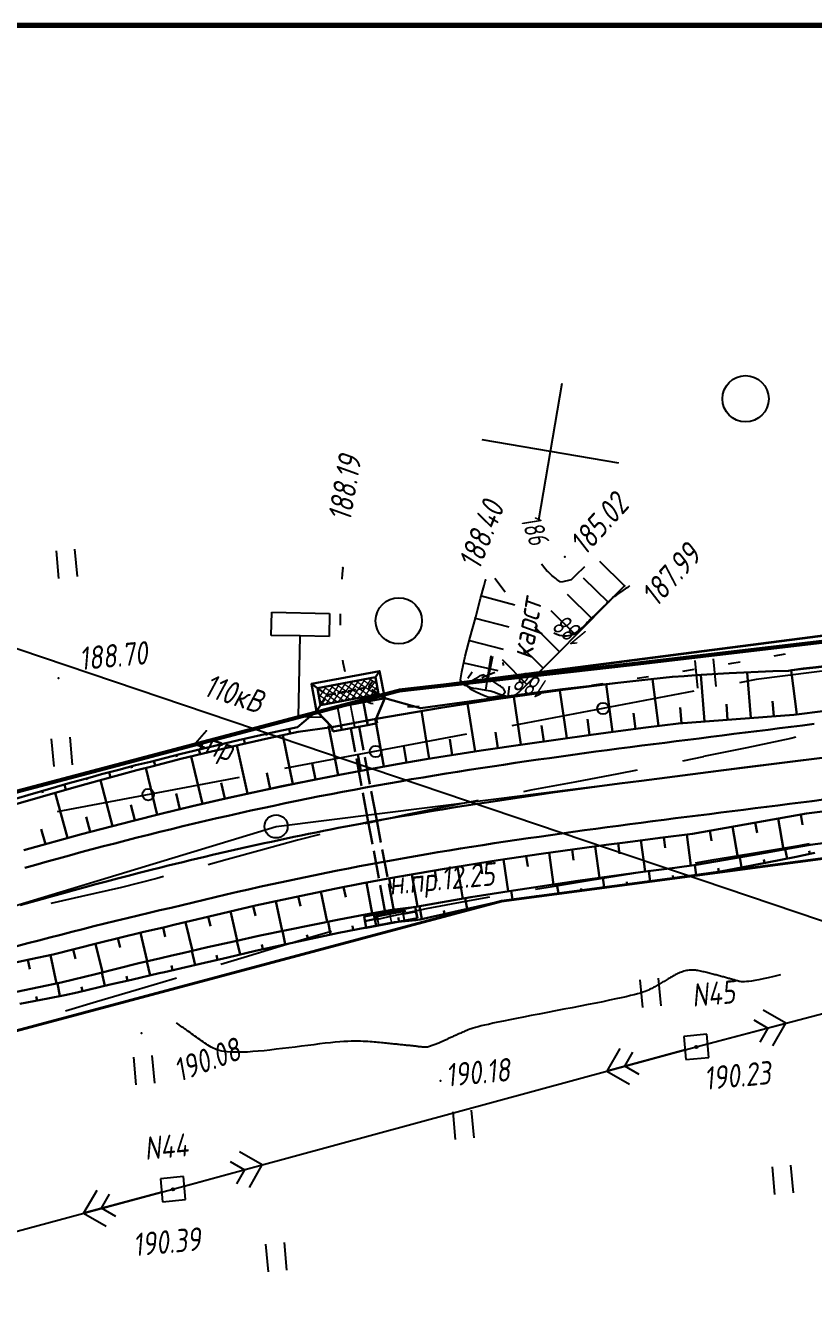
# Paper-space layout 'Лист3' of a CAD drawing. Header units: millimetres. Extents: x -693 to 409, y -3 to 286.
# Drawn here: x -370 to -301.9, y 176.1 to 286.4 of the extents above; entities that cross this region are included whole.
import ezdxf

# ---------------------------------------------------------------- set-up
doc = ezdxf.new("R2010")
doc.units = ezdxf.units.MM
doc.linetypes.add('ACAD_ISO02W100', pattern=[15, 12, -3])
doc.linetypes.add('CONTI', pattern=[0])
for name, color, linetype, lineweight in [('10', 1, 'Continuous', 35), ('КОПИЯ_ОСЬ_13_ОТКОСЫ', 7, 'Continuous', 30), ('КОПИЯ_ОСЬ_ГРАНИЦЫ_ПОЛОС', 7, 'Continuous', 30), ('ОСЬ_ВЕРХ_ПОКРЫТИЯ_ГРАНИЦЫ_ПОЛОС', 7, 'Continuous', 30), ('ОСЬ_ВЕРХ_ПОКРЫТИЯ_ОСЬ', 1, 'Continuous', 30), ('Ось_примыкания', 1, 'Continuous', 35), ('Трубы мет.', 7, 'ACAD_ISO02W100', 30)]:
    doc.layers.add(name, color=color, linetype=linetype, lineweight=lineweight)
for name, color, linetype in [('_Оформление', 7, 'Continuous'), ('_Ростелеком', 6, 'Continuous'), ('GOR_BDEFAULT', 212, 'CONTI'), ('NAD_MDEFAULT', 7, 'CONTI'), ('PI_OTDEFAULT', 172, 'CONTI'), ('PI_TTDEFAULT', 5, 'CONTI'), ('PLN_O', 7, 'CONTI'), ('SETKR', 2, 'CONTI'), ('SIT_LDEFAULT', 7, 'CONTI'), ('USLZNDEFAULT', 7, 'CONTI'), ('ZAPSKDEFAULT', 7, 'CONTI'), ('КОПИЯ_ОСЬ_ТАНГЕНСЫ', 1, 'Continuous'), ('ОСЬ_ВЕРХ_ПОКРЫТИЯ_ОТКОСЫ', 7, 'Continuous')]:
    doc.layers.add(name, color=color, linetype=linetype)
doc.styles.add('eskd', font='isocpeur.ttf', dxfattribs={"width": 1.2, "height": 2})
doc.styles.add('SHRFT', font='isocpeui.ttf')
doc.linetypes.add('Связь', pattern='A,12.5,[130,ltypeshp.shx,S=1,R=-30,X=0,Y=0.9],1,[130,ltypeshp.shx,S=1,R=-30,X=0,Y=0.9],1,[130,ltypeshp.shx,S=1,R=-30,X=0,Y=0.9],4.5', length=19)

# ---------------------------------------------------------------- blocks, each defined once
blk = doc.blocks.new('BL_333')
at = {"color": 0}
for p, q in [((0, -6), (0, 6)), ((-6, 0), (6, 0))]:
    blk.add_line(p, q, dxfattribs=at)
blk = doc.blocks.new('BL_2011')
at = {"color": 0}
for p, q in [((0, 0), (0, 2.4)), ((1.6, 0), (1.6, 2.4))]:
    blk.add_line(p, q, dxfattribs=at)
blk = doc.blocks.new('BL_27')
at = {"color": 0}
for p, q in [((1, 1), (-1, 1)), ((-1, 1), (-1, -1)), ((1, -1), (1, 1)), ((-1, -1), (1, -1))]:
    blk.add_line(p, q, dxfattribs=at)
blk.add_circle((0, 0), 0.1, dxfattribs=at)
blk = doc.blocks.new('BL_2004')
at = {"color": 0}
blk.add_circle((0, 0), 2, dxfattribs=at)
blk = doc.blocks.new('A$C25637593')
at = {"layer": 'Трубы мет.', "linetype": 'Continuous', "lineweight": 0}
h = blk.add_hatch(dxfattribs=at)
h.set_pattern_fill('ANSI37', color=256, scale=64, angle=180, style=0)
h.set_pattern_definition([(225, (2253.2026, 3680.535), (5.656854, -5.656854), []), (315, (2253.2026, 3680.535), (5.656854, 5.656854), [])])
h.paths.add_polyline_path([(49, 51), (79, 51), (79, -51), (49, -51)])
at = {"layer": 'Трубы мет.', "linetype": 'Continuous'}
for points in [[(8, -39), (8, -39), (40, -60), (40, -60), (40, 60), (8, 39), (8, 39)], [(40, 60), (49, 51)], [(88, 60), (79, 51)], [(0, 39), (0, 23), (0, 0), (0, -23), (0, -39)], [(0, 23), (8, 23), (8, 39), (0, 39)], [(0, -23), (8, -23), (8, -39), (0, -39)], [(40, -60), (49, -51)], [(79, -51), (88, -60)]]:
    blk.add_lwpolyline(points, dxfattribs=at)
at = {"layer": 'Трубы мет.', "linetype": 'Continuous', "lineweight": 0}
for points in [[(39, 23), (39, 58.1), (9, 38.5), (9, 23)], [(9, -23), (9, -38.5), (39, -58.1), (39, -23)]]:
    blk.add_lwpolyline(points, close=True, dxfattribs=at)
at = {"layer": 'Трубы мет.', "linetype": 'Continuous'}
for points in [[(40, 60), (88, 60), (88, -60), (40, -60)], [(49, 51), (79, 51), (79, -51), (49, -51)]]:
    blk.add_lwpolyline(points, close=True, dxfattribs=at)
at = {"layer": 'Трубы мет.', "ltscale": 1.2}
for points in [[(49, 51), (64, 36)], [(79, 51), (64, 36)], [(64, 36), (64, -36)], [(49, -51), (64, -36)], [(64, -36), (79, -51)]]:
    blk.add_lwpolyline(points, dxfattribs=at)
at = {"layer": 'Трубы мет.', "linetype": 'Continuous', "lineweight": 0}
for points in [[(1, 22), (39, 22)], [(1, 22), (1, 0.5)], [(1, 0.5), (39, 0.5)], [(39, 0.5), (39, 22)], [(1, -0.5), (39, -0.5)], [(1, -0.5), (1, -22)], [(1, -22), (39, -22)], [(39, -22), (39, -0.5)]]:
    blk.add_lwpolyline(points, dxfattribs=at)
blk = doc.blocks.new('A$C76A07AE2')
at = {"layer": 'Трубы мет.', "linetype": 'Continuous', "lineweight": 0}
for p, q in [((-18.9, 44.2), (-8, 44.2)), ((-18.9, 44.2), (-18.9, 23)), ((-4, 45), (-1.3, 45)), ((-18.9, 23), (0, 23)), ((-18.9, 22.1), (-0.9, 22.1)), ((-18.9, 22.1), (-18.9, 21.8)), ((-0.9, 22.1), (-0.9, 0.5)), ((-18.9, 21.8), (-18.9, 0.5)), ((-18.9, -0.5), (-18.9, -20.5)), ((-18.9, -20.5), (-18.9, -22)), ((-18.9, -22), (-0.9, -22)), ((-0.9, -0.5), (-0.9, -20.5)), ((-0.9, -20.5), (-0.9, -22)), ((-18.9, -23), (0, -23)), ((-18.9, -23), (-18.9, -44.1)), ((-18.9, -44.1), (-8, -44.1))]:
    blk.add_line(p, q, dxfattribs=at)
at = {"layer": 'Трубы мет.', "linetype": 'Continuous'}
blk.add_lwpolyline([(-20, -45), (0, -45), (0, 45), (-20, 45)], close=True, dxfattribs=at)
for points in [[(-8, 45), (-8, 23), (0, 23)], [(-8, -45), (-8, -23), (0, -23)]]:
    blk.add_lwpolyline(points, dxfattribs=at)
at = {"layer": 'Трубы мет.', "linetype": 'Continuous', "lineweight": 0}
for points in [[(-18.9, 0.5), (-0.9, 0.5)], [(-18.9, -0.5), (-0.9, -0.5)]]:
    blk.add_lwpolyline(points, dxfattribs=at)
blk = doc.blocks.new('BL_13')
at = {"color": 0}
for p, q in [((-2.5, 7), (-2.5, 9)), ((-2.5, 9), (2.5, 9)), ((2.5, 9), (2.5, 7)), ((0, 7), (-2.5, 7)), ((0, 0), (0, 7)), ((2.5, 7), (0, 7)), ((2, 0), (0, 0))]:
    blk.add_line(p, q, dxfattribs=at)
blk = doc.blocks.new('*U61')
at = {"layer": 'КОПИЯ_ОСЬ_13_ОТКОСЫ'}
for points in [[(0, 0), (0.08, -0.29), (0.37, -1.25), (0.67, -2.31), (1.51, -5.08), (3.73, -12.39), (5.11, -16.96), (6.21, -20.63), (7.3, -24.3)], [(0, 0), (0.09, -0.29), (0.41, -1.23), (0.71, -2.29), (1.52, -5.08), (3.74, -12.38), (5.12, -16.96), (6.21, -20.63), (7.3, -24.3)], [(1.16, -3.83), (1.13, -3.84)], [(1.73, -5.75), (1.72, -5.75)], [(2.31, -7.66), (2.29, -7.66)], [(2.89, -9.57), (2.88, -9.57)], [(3.47, -11.49), (3.46, -11.49)], [(4.05, -13.4), (4.04, -13.4)], [(4.62, -15.32), (4.62, -15.32)], [(5.2, -17.23), (5.2, -17.23)], [(5.77, -19.15), (5.77, -19.15)], [(6.34, -21.07), (6.34, -21.07)], [(6.91, -22.98), (6.91, -22.98)]]:
    blk.add_lwpolyline(points, dxfattribs=at)

psp = doc.layouts.new('Лист3')

# ---------------------------------------------------------------- linework, layer by layer
at = {"layer": '10'}
for points in [[(-160.16, 232.22), (-174.74, 234.68), (-188.87, 236.2), (-222.42, 239.78), (-238.99, 241.72), (-337.7, 228.96), (-337.7, 228.96), (-431.94, 204.04), (-430.59, 197.06), (-493.6, 179.03), (-507.74, 174.16), (-636.43, 129.9), (-647.6, 127.08)], [(149.14, 180.8), (125.99, 184.91), (69.15, 185.87), (64.3, 176.26), (18.47, 176.69), (-30.26, 184.27), (-35.74, 185.58), (-31.8, 194.53), (-58.93, 198.35), (-119.35, 211.27), (-201.84, 226.09), (-280.84, 216.56), (-283.78, 216.75), (-328.89, 210.76), (-490.21, 167.63), (-494.9, 166.01), (-633.15, 118.2), (-643.51, 112.42)], [(-643.51, 112.42), (-633.15, 118.2), (-494.9, 166.01), (-490.21, 167.63), (-328.89, 210.76), (-283.78, 216.75), (-280.84, 216.56), (-201.84, 226.09), (-119.35, 211.27)]]:
    psp.add_lwpolyline(points, dxfattribs=at)
at = {"layer": '_Оформление', "lineweight": 70, "ltscale": 200}
psp.add_lwpolyline([(409.41, 286.44), (-693.39, 286.44), (-693.39, 0.56), (409.41, 0.56)], close=True, dxfattribs=at)
at = {"layer": '_Ростелеком', "color": 5, "linetype": 'Связь', "const_width": 0.35}
psp.add_lwpolyline([(-160.16, 232.22), (-174.73, 234.76), (-188.87, 236.2), (-209.41, 238.39), (-239.01, 240.92), (-267.19, 237.49), (-292.24, 234.22), (-317.71, 231.22), (-317.71, 231.22), (-337.7, 228.96), (-378.78, 218.1), (-421.18, 204.38), (-458.09, 193.07), (-493.7, 180.87), (-542.37, 165.52), (-580.84, 152.17), (-622.46, 137.6), (-645.75, 129.83), (-648.2, 129.22)], dxfattribs=at)
at = {"layer": 'GOR_BDEFAULT', "color": 212, "flags": 128}
for points, elevation in [([(-325.14, 239.48), (-325.44, 239.89)], 186), ([(-323.73, 238.31), (-323.83, 238.35), (-323.92, 238.41), (-324.02, 238.48), (-324.12, 238.55), (-324.22, 238.63), (-324.32, 238.71), (-324.43, 238.8), (-324.54, 238.89), (-324.63, 238.99), (-324.73, 239.08), (-324.82, 239.16), (-324.91, 239.25), (-325, 239.34), (-325.07, 239.42), (-325.14, 239.48)], 186), ([(-323.73, 238.31), (-323.83, 238.35), (-323.92, 238.41), (-324.02, 238.48), (-324.12, 238.55), (-324.22, 238.63), (-324.32, 238.71), (-324.43, 238.8), (-324.54, 238.89), (-324.63, 238.99), (-324.73, 239.08), (-324.82, 239.16), (-324.91, 239.25), (-325, 239.34), (-325.07, 239.42), (-325.14, 239.48)], 186), ([(-321.74, 239.65), (-321.91, 239.46), (-322.33, 239.06), (-322.89, 238.51), (-323.73, 238.31)], 186), ([(-328.59, 237.45), (-329.48, 238.65)], 188), ([(-317.85, 238.01), (-318, 237.86), (-318.09, 237.81), (-318.23, 237.74), (-318.61, 237.47), (-318.77, 237.36), (-319.15, 237.08), (-319.2, 237.05), (-319.25, 237.01), (-319.3, 236.95), (-319.36, 236.9), (-319.42, 236.85), (-319.48, 236.79), (-319.54, 236.73), (-319.61, 236.66), (-319.68, 236.6), (-319.76, 236.53), (-319.83, 236.45), (-319.92, 236.37), (-320, 236.29), (-320.09, 236.21), (-320.17, 236.12), (-320.27, 236.03), (-320.37, 235.93), (-320.46, 235.84), (-320.57, 235.73), (-320.67, 235.63), (-320.78, 235.53), (-320.89, 235.41), (-321, 235.31), (-321.12, 235.2), (-321.23, 235.09), (-321.35, 234.96), (-321.47, 234.85), (-321.59, 234.73), (-321.71, 234.61), (-321.83, 234.5), (-321.95, 234.38), (-322.08, 234.26), (-322.21, 234.14), (-322.34, 234.04), (-322.48, 233.93), (-322.61, 233.84), (-322.77, 233.77), (-322.93, 233.71), (-323.1, 233.67), (-323.28, 233.64), (-323.47, 233.64), (-323.67, 233.67), (-323.89, 233.72), (-324.12, 233.8), (-324.38, 233.91)], 188), ([(-329.86, 229.9), (-330.43, 230.32), (-330.77, 230.23), (-330.95, 230.11), (-331.15, 229.96), (-331.45, 229.8), (-331.61, 229.67), (-331.79, 229.51), (-331.89, 229.35), (-331.6, 229.11), (-331.15, 228.88), (-330.71, 228.67), (-330.31, 228.5), (-329.99, 228.38), (-329.66, 228.41), (-329.29, 228.46), (-328.95, 228.5), (-328.81, 228.55)], 188), ([(-328.74, 229.13), (-328.79, 229.18), (-328.85, 229.22), (-328.92, 229.26), (-328.98, 229.32), (-329.06, 229.37), (-329.14, 229.42), (-329.22, 229.48), (-329.3, 229.53), (-329.39, 229.59), (-329.47, 229.64), (-329.56, 229.7), (-329.64, 229.75), (-329.71, 229.8), (-329.78, 229.85), (-329.86, 229.9)], 188), ([(-328.74, 229.13), (-328.79, 229.18), (-328.85, 229.22), (-328.92, 229.26), (-328.98, 229.32), (-329.06, 229.37), (-329.14, 229.42), (-329.22, 229.48), (-329.3, 229.53), (-329.39, 229.59), (-329.47, 229.64), (-329.56, 229.7), (-329.64, 229.75), (-329.71, 229.8), (-329.78, 229.85), (-329.86, 229.9)], 188), ([(-328.81, 228.55), (-328.72, 228.63), (-328.58, 228.83), (-328.74, 229.13)], 188), ([(-304.8, 204.37), (-305.36, 204.24), (-305.86, 204.12), (-306.3, 204.03), (-306.68, 203.95), (-307, 203.89), (-307.29, 203.84), (-307.52, 203.81), (-307.73, 203.79), (-307.9, 203.78), (-308.05, 203.78), (-308.16, 203.78), (-308.27, 203.8), (-308.36, 203.81), (-308.43, 203.83), (-308.5, 203.85), (-308.58, 203.87), (-308.66, 203.89), (-308.73, 203.92), (-308.81, 203.94), (-308.89, 203.96), (-308.96, 203.99), (-309.05, 204), (-309.13, 204.03), (-309.21, 204.05), (-309.29, 204.07), (-309.38, 204.1), (-309.46, 204.12), (-309.55, 204.15), (-309.63, 204.17), (-309.72, 204.2), (-309.81, 204.21), (-309.91, 204.24), (-309.99, 204.27), (-310.08, 204.29), (-310.18, 204.32), (-310.27, 204.34), (-310.36, 204.37), (-310.46, 204.39), (-310.56, 204.41), (-310.65, 204.44), (-310.76, 204.47), (-310.86, 204.5), (-310.96, 204.52), (-311.06, 204.54), (-311.17, 204.57), (-311.27, 204.6), (-311.38, 204.63), (-311.49, 204.65), (-311.6, 204.67), (-311.7, 204.7), (-311.82, 204.72), (-311.93, 204.74), (-312.04, 204.76), (-312.15, 204.77), (-312.27, 204.78), (-312.38, 204.79), (-312.49, 204.79), (-312.6, 204.79), (-312.7, 204.78), (-312.82, 204.76), (-312.93, 204.75), (-313.04, 204.72), (-313.15, 204.7), (-313.25, 204.65), (-313.36, 204.62), (-313.47, 204.58), (-313.58, 204.53), (-313.68, 204.48), (-313.78, 204.43), (-313.89, 204.38), (-313.99, 204.32), (-314.09, 204.27), (-314.19, 204.21), (-314.29, 204.15), (-314.38, 204.1), (-314.49, 204.04), (-314.58, 203.98), (-314.68, 203.92), (-314.77, 203.87), (-314.86, 203.81), (-314.95, 203.77), (-315.04, 203.71), (-315.13, 203.66), (-315.22, 203.6), (-315.31, 203.56), (-315.4, 203.5), (-315.48, 203.45), (-315.57, 203.4), (-315.65, 203.35), (-315.73, 203.3), (-315.82, 203.25), (-315.9, 203.2), (-316, 203.16), (-316.1, 203.1), (-316.21, 203.05), (-316.35, 202.99), (-316.5, 202.93), (-316.7, 202.87), (-316.9, 202.8), (-317.16, 202.74), (-317.44, 202.65), (-317.76, 202.58), (-318.13, 202.49), (-318.55, 202.39), (-319.03, 202.29), (-319.56, 202.18), (-320.14, 202.05), (-320.76, 201.94), (-321.41, 201.81), (-322.1, 201.67), (-322.8, 201.54), (-323.51, 201.4), (-324.23, 201.26), (-324.94, 201.12), (-325.64, 200.99), (-326.33, 200.85), (-326.99, 200.73), (-327.62, 200.61), (-328.19, 200.5), (-328.73, 200.38), (-329.22, 200.29), (-329.65, 200.19), (-330.03, 200.1), (-330.37, 200.03), (-330.66, 199.96), (-330.93, 199.89), (-331.15, 199.83), (-331.34, 199.77), (-331.51, 199.72), (-331.65, 199.67), (-331.78, 199.62), (-331.89, 199.58), (-331.99, 199.53), (-332.08, 199.5), (-332.17, 199.46), (-332.25, 199.43), (-332.33, 199.39), (-332.42, 199.34), (-332.5, 199.31), (-332.58, 199.28), (-332.66, 199.24), (-332.74, 199.21), (-332.82, 199.17), (-332.89, 199.13), (-332.97, 199.1), (-333.05, 199.07), (-333.12, 199.03), (-333.19, 199), (-333.27, 198.96), (-333.33, 198.93), (-333.41, 198.9), (-333.48, 198.87), (-333.55, 198.84), (-333.62, 198.8), (-333.69, 198.77), (-333.75, 198.74), (-333.82, 198.71), (-333.89, 198.67), (-333.95, 198.64), (-334.02, 198.61), (-334.07, 198.58), (-334.14, 198.55), (-334.21, 198.53), (-334.26, 198.49), (-334.33, 198.47), (-335.22, 198.15), (-335.29, 198.14), (-335.35, 198.13), (-335.41, 198.13), (-335.48, 198.14), (-335.55, 198.13), (-335.62, 198.13), (-335.69, 198.14), (-335.76, 198.14), (-335.83, 198.15), (-335.9, 198.15), (-335.98, 198.16), (-336.06, 198.16), (-336.14, 198.18), (-336.22, 198.19), (-336.3, 198.2), (-336.38, 198.21), (-336.47, 198.21), (-336.55, 198.23), (-336.64, 198.23), (-336.73, 198.25), (-336.83, 198.26), (-336.92, 198.26), (-337.01, 198.28), (-337.11, 198.28), (-337.21, 198.3), (-337.31, 198.31), (-337.42, 198.32), (-337.52, 198.33), (-337.63, 198.34), (-337.74, 198.35), (-337.86, 198.36), (-337.96, 198.38), (-338.08, 198.39), (-338.2, 198.4), (-338.32, 198.41), (-338.45, 198.42), (-338.58, 198.44), (-338.71, 198.45), (-338.85, 198.46), (-338.99, 198.48), (-339.13, 198.49), (-339.28, 198.51), (-339.43, 198.52), (-339.58, 198.54), (-339.74, 198.55), (-339.91, 198.57), (-340.08, 198.58), (-340.25, 198.6), (-340.44, 198.61), (-340.64, 198.63), (-340.85, 198.63), (-341.08, 198.64), (-341.33, 198.64), (-341.59, 198.64), (-341.88, 198.64), (-342.18, 198.62), (-342.52, 198.61), (-342.88, 198.58), (-343.27, 198.55), (-343.69, 198.51), (-344.14, 198.46), (-344.63, 198.41), (-345.12, 198.34), (-345.65, 198.28), (-346.18, 198.21), (-346.73, 198.14), (-347.28, 198.07), (-347.83, 198.01), (-348.37, 197.94), (-348.91, 197.88), (-349.42, 197.82), (-349.93, 197.78), (-350.4, 197.74), (-350.86, 197.7), (-351.27, 197.69), (-351.65, 197.68), (-352, 197.68), (-352.31, 197.69), (-352.6, 197.72), (-352.85, 197.75), (-353.08, 197.79), (-353.3, 197.85), (-353.49, 197.9), (-353.66, 197.97), (-353.82, 198.04), (-353.98, 198.12), (-354.12, 198.2), (-354.27, 198.29), (-354.4, 198.39), (-354.54, 198.48), (-354.68, 198.58), (-354.83, 198.68), (-354.97, 198.78), (-355.12, 198.88), (-355.26, 198.98), (-355.4, 199.08), (-355.54, 199.18), (-355.68, 199.28), (-355.81, 199.38), (-355.95, 199.47), (-356.07, 199.55), (-356.19, 199.64), (-356.29, 199.72), (-356.39, 199.79), (-356.48, 199.86), (-356.97, 200.24)], 190)]:
    psp.add_lwpolyline(points, dxfattribs=dict(at, elevation=elevation))
at = {"layer": 'PI_TTDEFAULT', "color": 5}
for p in [(-323.42, 240.5, 185.02), (-342.61, 239.57, 188.19), (-330.28, 238.48, 188.4), (-318.27, 238, 187.99), (-367.19, 230.01, 188.7), (-360.01, 199.33, 190.08), (-312.07, 198.15, 190.23), (-334.18, 195.22, 190.18), (-357.29, 185.85, 190.39)]:
    psp.add_point(p, dxfattribs=at)
at = {"layer": 'PLN_O'}
for p, q in [((-292.49, 231.73), (-306.89, 229.91)), ((-306.89, 229.91), (-308.35, 229.63)), ((-312.27, 228.89), (-328, 225.91)), ((-331.93, 225.17), (-347.65, 222.2)), ((-351.57, 221.45), (-367.29, 218.47))]:
    psp.add_line(p, q, dxfattribs=at)
for centre in [(-320.13, 227.4), (-339.78, 223.68), (-359.43, 219.96)]:
    psp.add_circle(centre, 0.5, dxfattribs=at)
at = {"layer": 'SIT_LDEFAULT', "color": 7}
for p, q in [((-342.61, 239.57), (-342.66, 239.04)), ((-318.27, 238), (-320.4, 240.11)), ((-387.95, 238.38), (-244.2, 189.77)), ((-342.66, 239.04), (-342.69, 238.58)), ((-330.4, 238.04), (-330.28, 238.48)), ((-319.67, 236.56), (-321.81, 238.67)), ((-330.71, 236.9), (-330.4, 238.04)), ((-330.64, 237.15), (-327.75, 236.37)), ((-321.08, 235.15), (-323.21, 237.26)), ((-318.76, 237.5), (-320.02, 236.21)), ((-318.27, 238), (-318.76, 237.5)), ((-331.13, 235.33), (-330.71, 236.9)), ((-320.03, 236.21), (-321.78, 234.43)), ((-342.84, 235.58), (-342.83, 234.59)), ((-331.6, 233.57), (-331.16, 235.22)), ((-331.17, 235.21), (-331.13, 235.33)), ((-331.17, 235.21), (-328.26, 234.45)), ((-322.48, 233.73), (-324.61, 235.84)), ((-323.89, 232.31), (-326.01, 234.43)), ((-321.78, 234.43), (-322.48, 233.73)), ((-332.03, 231.91), (-331.6, 233.57)), ((-331.67, 233.29), (-328.76, 232.53)), ((-325.3, 230.89), (-327.42, 233)), ((-322.48, 233.73), (-323.72, 232.48)), ((-332.33, 230.58), (-332.03, 231.91)), ((-330.25, 228.98), (-329.8, 231.94)), ((-330.09, 229.79), (-329.66, 231.92)), ((-323.72, 232.48), (-325.55, 230.64)), ((-305.34, 231.95), (-304.36, 232.12)), ((-342.65, 231.58), (-342.62, 231.37)), ((-342.62, 231.37), (-342.44, 230.6)), ((-332.44, 229.87), (-332.33, 230.58)), ((-332.15, 231.35), (-329.22, 230.69)), ((-331.43, 230.55), (-331.81, 230)), ((-330.6, 230.08), (-329.47, 230.53)), ((-326.71, 229.48), (-328.82, 231.61)), ((-328.72, 231.13), (-328.75, 231.37)), ((-325.55, 230.64), (-326.72, 229.48)), ((-313.22, 230.63), (-312.23, 230.79)), ((-309.28, 231.27), (-308.99, 231.32)), ((-308.99, 231.32), (-308.29, 231.44)), ((-332.32, 229.59), (-332.44, 229.87)), ((-332.17, 229.47), (-332.34, 229.58)), ((-332.04, 229.38), (-332.16, 229.48)), ((-326.71, 229.48), (-326.95, 229.25)), ((-321.13, 229.42), (-320.71, 229.48)), ((-320.71, 229.48), (-320.14, 229.56)), ((-317.18, 230.02), (-316.19, 230.17)), ((-331.63, 229.23), (-332.04, 229.38)), ((-331.17, 229.11), (-331.64, 229.22)), ((-330.68, 229.04), (-331.17, 229.12)), ((-330.23, 228.97), (-330.68, 229.04)), ((-329.87, 228.9), (-330.23, 228.97)), ((-329.55, 228.8), (-329.87, 228.9)), ((-329.21, 228.68), (-329.55, 228.8)), ((-328.87, 228.56), (-329.21, 228.68)), ((-329.05, 228.31), (-328.07, 228.45)), ((-328.53, 228.47), (-328.87, 228.56)), ((-328.2, 228.42), (-328.53, 228.47)), ((-328.33, 228.44), (-328.21, 229.34)), ((-327.91, 228.46), (-328.2, 228.42)), ((-327.65, 228.59), (-327.91, 228.46)), ((-326.95, 229.25), (-327.65, 228.59)), ((-325.09, 228.85), (-324.1, 228.99)), ((-340.92, 228.19), (-340.2, 227.87)), ((-340.2, 227.87), (-339.99, 227.83)), ((-337.02, 227.56), (-336.56, 227.55)), ((-336.56, 227.55), (-336.02, 227.59)), ((-333.02, 227.82), (-332.15, 227.91)), ((-332.15, 227.9), (-332.02, 227.92)), ((-307.7, 224.01), (-311.45, 223.24)), ((-303.89, 224.82), (-307.7, 224.01)), ((-303.46, 224.91), (-303.89, 224.82)), ((-311.45, 223.23), (-313.25, 222.86)), ((-318.79, 221.75), (-322.56, 221.04)), ((-317.18, 222.07), (-318.79, 221.75)), ((-322.56, 221.04), (-326.36, 220.33)), ((-326.36, 220.33), (-327, 220.21)), ((-333.74, 218.91), (-337.2, 218.21)), ((-330.93, 219.45), (-333.74, 218.91)), ((-340.42, 217.51), (-340.71, 217.44)), ((-337.21, 218.2), (-340.42, 217.5)), ((-344.6, 216.5), (-346.52, 216.01)), ((-349.56, 215.19), (-352.6, 214.35)), ((-346.52, 216.01), (-349.56, 215.19)), ((-306.83, 214.96), (-303.05, 215.6)), ((-303.05, 215.6), (-302.29, 215.73)), ((-352.6, 214.35), (-354.26, 213.9)), ((-312.14, 214.06), (-310.52, 214.34)), ((-310.52, 214.34), (-306.83, 214.96)), ((-358.12, 212.87), (-358.67, 212.72)), ((-321.25, 212.56), (-317.65, 213.14)), ((-317.65, 213.13), (-316.09, 213.39)), ((-361.73, 211.94), (-365.2, 211.14)), ((-358.68, 212.71), (-361.73, 211.94)), ((-325.96, 211.78), (-324.86, 211.96)), ((-324.86, 211.97), (-321.25, 212.55)), ((-312.07, 198.15), (-256.97, 212.71)), ((-365.2, 211.14), (-367.85, 210.55)), ((-335.37, 210.11), (-331.97, 210.75)), ((-331.97, 210.75), (-329.9, 211.12)), ((-338.62, 209.41), (-335.37, 210.11)), ((-339.71, 209.15), (-338.62, 209.42)), ((-348.03, 206.87), (-344.91, 207.78)), ((-344.91, 207.78), (-343.58, 208.14)), ((-351.14, 205.92), (-348.03, 206.87)), ((-353.16, 205.3), (-351.14, 205.92)), ((-357.35, 204), (-356.99, 204.11)), ((-363.9, 202.07), (-360.46, 203.08)), ((-360.46, 203.08), (-357.35, 204.01)), ((-366.58, 201.28), (-363.9, 202.07)), ((-304.33, 200.2), (-306.29, 201.33)), ((-311.1, 198.41), (-304.33, 200.2)), ((-307.1, 200.49), (-305.88, 199.78)), ((-305.88, 199.78), (-306.59, 198.57)), ((-305.47, 198.24), (-304.33, 200.2)), ((-357.29, 185.85), (-312.07, 198.15)), ((-318.67, 198.01), (-319.79, 196.05)), ((-313.04, 197.89), (-319.79, 196.05)), ((-318.24, 196.47), (-317.54, 197.7)), ((-317.01, 195.76), (-318.24, 196.47)), ((-319.79, 196.05), (-317.83, 194.93)), ((-349.57, 187.96), (-351.53, 189.07)), ((-356.32, 186.11), (-349.57, 187.96)), ((-352.34, 188.24), (-351.11, 187.53)), ((-351.11, 187.53), (-351.81, 186.3)), ((-350.69, 185.99), (-349.57, 187.96)), ((-416.82, 169.86), (-357.29, 185.85)), ((-363.88, 185.74), (-365.01, 183.78)), ((-358.25, 185.59), (-365.01, 183.78)), ((-363.47, 184.2), (-362.76, 185.41)), ((-362.24, 183.49), (-363.47, 184.2)), ((-365.01, 183.78), (-363.05, 182.64))]:
    psp.add_line(p, q, dxfattribs=at)
at = {"layer": 'КОПИЯ_ОСЬ_13_ОТКОСЫ'}
for points in [[(-371.26, 219.01), (-366.26, 220.46), (-364.83, 220.86), (-360.42, 222.07), (-359.12, 222.39), (-356.6, 223.04), (-354.07, 223.66), (-351.54, 224.26), (-349, 224.84), (-346.46, 225.39), (-343.56, 225.79), (-339.72, 226.51), (-339.72, 226.51), (-339.72, 226.51), (-334.18, 227.47), (-329.37, 228.2), (-323.61, 229), (-318.84, 229.63), (-316.01, 229.93), (-314.13, 230.14), (-313.12, 230.19), (-312.15, 230.27), (-311.17, 230.34), (-310.2, 230.39), (-309.22, 230.45), (-305.46, 230.62), (-304.11, 230.67), (-303.81, 230.7), (-302.82, 230.82), (-301.72, 230.94)], [(-307.37, 226.58), (-307.67, 230.52)], [(-303.39, 226.89), (-303.86, 230.7)], [(-371.38, 219.45), (-369.82, 219.92), (-367.85, 220.49), (-366.38, 220.91), (-364.45, 221.45), (-363.46, 221.72), (-361.97, 222.11), (-360.53, 222.49), (-359.22, 222.8), (-356.7, 223.44), (-354.17, 224.06), (-351.63, 224.66), (-349.09, 225.24), (-346.54, 225.8), (-344.88, 227.17), (-338.99, 228.28), (-338.99, 228.28), (-338.99, 228.28), (-338.99, 228.28), (-335.9, 227.42), (-329.38, 228.32), (-323.62, 229.06), (-318.84, 229.63)], [(-371.26, 219.01), (-366.26, 220.46), (-364.83, 220.86), (-360.42, 222.07), (-359.12, 222.39), (-356.6, 223.04), (-354.07, 223.66), (-351.54, 224.26), (-349, 224.84), (-346.46, 225.39), (-343.56, 225.79), (-339.72, 226.51), (-339.72, 226.51), (-339.72, 226.51), (-334.18, 227.47), (-329.37, 228.2), (-323.61, 229), (-318.84, 229.63)], [(-319.31, 225.37), (-319.86, 229.49)], [(-319.56, 229.54), (-319.56, 229.53)], [(-315.34, 225.89), (-315.86, 229.95)], [(-311.36, 226.28), (-311.67, 230.3)], [(-327.23, 224.28), (-327.85, 228.41)], [(-327.5, 228.56), (-327.49, 228.46)], [(-325.52, 228.81), (-325.51, 228.78)], [(-323.27, 224.83), (-323.85, 228.97)], [(-323.53, 229.07), (-323.52, 229.01)], [(-321.55, 229.3), (-321.54, 229.29)], [(-370.17, 215.16), (-365.2, 216.53), (-360.84, 217.67), (-358.23, 218.33), (-355.61, 218.96), (-352.98, 219.57), (-350.35, 220.15), (-347.87, 220.68), (-345.39, 221.19), (-342.9, 221.67), (-340.41, 222.14), (-337.91, 222.58), (-335.41, 223.01), (-330.65, 223.77), (-326.85, 224.33), (-321.14, 225.13), (-319.25, 225.38), (-316.42, 225.75), (-313.62, 226.11), (-303.63, 226.86), (-292.69, 228.23)], [(-333.44, 227.75), (-333.43, 227.69)], [(-331.19, 223.68), (-331.85, 227.82)], [(-331.46, 228.02), (-331.44, 227.88)], [(-329.48, 228.3), (-329.48, 228.25)], [(-313.36, 226.13), (-313.46, 227.49)], [(-309.37, 226.43), (-309.47, 227.77)], [(-305.38, 226.73), (-305.48, 228.04)], [(-339.08, 222.38), (-339.83, 226.57)], [(-335.14, 223.05), (-335.8, 227.2)], [(-321.29, 225.11), (-321.48, 226.49)], [(-317.33, 225.63), (-317.5, 227)], [(-349.21, 225.21), (-349.18, 225.08)], [(-346.94, 220.87), (-347.81, 225.1)], [(-347.26, 225.64), (-347.17, 225.24)], [(-343.02, 221.65), (-343.84, 225.94)], [(-329.21, 223.98), (-329.42, 225.36)], [(-325.25, 224.56), (-325.45, 225.94)], [(-353.11, 224.32), (-353.07, 224.18)], [(-350.85, 220.04), (-351.77, 224.2)], [(-351.16, 224.77), (-351.07, 224.37)], [(-337.11, 222.72), (-337.35, 224.12)], [(-333.16, 223.37), (-333.38, 224.75)], [(-358.93, 222.88), (-358.83, 222.47)], [(-356.99, 223.37), (-356.96, 223.23)], [(-354.75, 219.16), (-355.71, 223.26)], [(-355.05, 223.85), (-354.95, 223.44)], [(-341.05, 222.02), (-341.32, 223.45)], [(-362.81, 221.89), (-362.69, 221.45)], [(-360.87, 222.4), (-360.83, 222.25)], [(-358.64, 218.22), (-359.64, 222.26)], [(-348.9, 220.46), (-349.19, 221.85)], [(-344.98, 221.27), (-345.26, 222.68)], [(-366.66, 220.83), (-366.54, 220.38)], [(-364.74, 221.37), (-364.7, 221.22)], [(-362.52, 217.23), (-363.56, 221.21)], [(-352.81, 219.61), (-353.12, 220.97)], [(-373.47, 204.89), (-369.57, 205.73), (-367.63, 206.14), (-363.78, 207.12), (-359.92, 208.06), (-358, 208.51), (-357.09, 208.72), (-354.78, 209.29), (-352.47, 209.83), (-350.16, 210.36), (-347.84, 210.87), (-345.51, 211.36), (-343.19, 211.84), (-340.85, 212.29), (-338.52, 212.73), (-336.18, 213.14), (-333.84, 213.54), (-329.2, 214.28), (-325.48, 214.83), (-319.87, 215.61), (-317.99, 215.86), (-315.2, 216.23), (-312.41, 216.58), (-302.56, 218.33), (-291.63, 219.69)], [(-368.59, 220.27), (-368.54, 220.12)], [(-366.39, 216.21), (-367.46, 220.11)], [(-356.7, 218.7), (-357.02, 220.05)], [(-360.58, 217.74), (-360.92, 219.07)], [(-364.45, 216.73), (-364.8, 218.03)], [(-306.97, 217.54), (-306.81, 216.65)], [(-305, 217.89), (-304.53, 215.21)], [(-303.03, 218.24), (-302.88, 217.35)], [(-370.82, 202.92), (-368.88, 203.32), (-366.95, 203.71), (-365.89, 203.97), (-363.99, 204.45), (-360.23, 205.38), (-358.33, 205.83), (-357.38, 206.05), (-356.47, 206.25), (-354.3, 206.76), (-352.04, 207.27), (-349.76, 207.77), (-347.49, 208.25), (-345.21, 208.71), (-342.92, 209.16), (-340.64, 209.58), (-338.35, 209.99), (-337.43, 210.11), (-336.51, 210.22), (-336.12, 210.29), (-331.54, 211.08), (-327.86, 211.67), (-322.3, 212.5), (-316.7, 213.28), (-313.92, 213.64), (-312.07, 213.88), (-307.24, 214.73), (-303.55, 215.38), (-302.22, 215.62), (-292.24, 216.9)], [(-370.82, 202.92), (-368.88, 203.32), (-366.95, 203.71), (-365.89, 203.97), (-363.99, 204.45), (-360.23, 205.38), (-358.33, 205.83), (-357.38, 206.05), (-356.47, 206.25), (-354.3, 206.76), (-352.04, 207.27), (-349.76, 207.77), (-347.49, 208.25), (-345.21, 208.71), (-342.92, 209.16), (-340.64, 209.58), (-338.35, 209.99), (-337.43, 210.11), (-336.51, 210.22), (-336.12, 210.29), (-331.54, 211.08), (-327.86, 211.67), (-322.3, 212.5), (-316.7, 213.28), (-313.92, 213.64), (-312.07, 213.88), (-307.24, 214.73), (-303.55, 215.38), (-302.22, 215.62), (-292.24, 216.9)], [(-368.31, 215.67), (-368.67, 216.96)], [(-314.87, 216.27), (-314.75, 215.37)], [(-312.88, 216.52), (-312.54, 213.82)], [(-310.91, 216.85), (-310.75, 215.95)], [(-308.94, 217.2), (-308.47, 214.51)], [(-322.8, 215.21), (-322.67, 214.29)], [(-320.82, 215.48), (-320.44, 212.76)], [(-318.83, 215.75), (-318.71, 214.84)], [(-316.85, 216.01), (-316.5, 213.31)], [(-304.22, 214.44), (-304.38, 215.24)], [(-302.26, 214.83), (-302.32, 215.1)], [(-370.52, 201.88), (-368.09, 202.34), (-366.63, 202.61), (-365.58, 202.85), (-363.67, 203.3), (-362.72, 203.53), (-360.86, 203.95), (-358.49, 204.51), (-358.02, 204.62), (-356.17, 205.03), (-354.94, 205.32), (-352.55, 205.89), (-350.16, 206.45), (-347.77, 206.98), (-345.37, 207.5), (-342.97, 208), (-340.56, 208.47), (-338.15, 208.93), (-337.23, 209.01), (-336.31, 209.1), (-335.93, 209.17), (-328.89, 210.76), (-328.89, 210.76), (-315.82, 212.49), (-315.82, 212.49), (-309.98, 213.3), (-309.98, 213.3), (-309.98, 213.3), (-309.98, 213.3), (-308.02, 213.69), (-307.14, 213.86), (-303.45, 214.59), (-302.12, 214.86), (-301.82, 214.91)], [(-330.71, 214.04), (-330.56, 213.12)], [(-328.74, 214.35), (-328.33, 211.6)], [(-326.76, 214.64), (-326.62, 213.73)], [(-324.78, 214.93), (-324.4, 212.19)], [(-308.15, 213.66), (-308.32, 214.54)], [(-306.19, 214.05), (-306.24, 214.34)], [(-336.64, 213.06), (-336.15, 210.29)], [(-334.67, 213.4), (-334.51, 212.48)], [(-332.69, 213.72), (-332.25, 210.96)], [(-316.05, 212.46), (-316.17, 213.35)], [(-314.07, 212.74), (-314.1, 212.96)], [(-312.09, 213.01), (-312.2, 213.87)], [(-310.11, 213.28), (-310.17, 213.6)], [(-342.54, 211.96), (-342.36, 211.09)], [(-340.57, 212.34), (-340.07, 209.69)], [(-338.61, 212.71), (-338.44, 211.82)], [(-323.99, 211.41), (-324.11, 212.23)], [(-322, 211.67), (-322.03, 211.85)], [(-320.02, 211.93), (-320.14, 212.8)], [(-318.04, 212.2), (-318.07, 212.42)], [(-348.41, 210.75), (-347.85, 208.18)], [(-346.46, 211.17), (-346.27, 210.31)], [(-344.5, 211.57), (-343.96, 208.96)], [(-331.85, 209.91), (-332.04, 211)], [(-327.95, 210.88), (-328.08, 211.64)], [(-325.97, 211.14), (-325.98, 211.24)], [(-352.31, 209.87), (-351.73, 207.34)], [(-350.36, 210.31), (-350.17, 209.47)], [(-339.74, 208.63), (-339.95, 209.71)], [(-335.78, 209.2), (-335.99, 210.32)], [(-333.83, 209.65), (-333.88, 209.93)], [(-329.92, 210.52), (-329.94, 210.61)], [(-358.15, 208.48), (-357.96, 207.65)], [(-356.2, 208.94), (-355.59, 206.46)], [(-354.26, 209.41), (-354.06, 208.58)], [(-343.67, 207.85), (-343.89, 208.97)], [(-341.71, 208.25), (-341.78, 208.62)], [(-337.77, 208.96), (-337.8, 209.33)], [(-362.04, 207.55), (-361.84, 206.73)], [(-360.1, 208.02), (-359.51, 205.55)], [(-347.58, 207.03), (-347.83, 208.18)], [(-345.62, 207.45), (-345.71, 207.83)], [(-365.92, 206.58), (-365.71, 205.77)], [(-363.98, 207.07), (-363.37, 204.61)], [(-355.37, 205.22), (-355.66, 206.44)], [(-351.48, 206.14), (-351.76, 207.33)], [(-349.53, 206.59), (-349.62, 206.99)], [(-369.82, 205.68), (-369.65, 204.87)], [(-367.86, 206.09), (-367.35, 203.63)], [(-359.27, 204.32), (-359.56, 205.54)], [(-357.32, 204.77), (-357.41, 205.18)], [(-353.43, 205.68), (-353.53, 206.09)], [(-363.17, 203.42), (-363.44, 204.59)], [(-361.22, 203.87), (-361.31, 204.26)], [(-367.07, 202.53), (-367.27, 203.65)], [(-365.11, 202.96), (-365.2, 203.33)], [(-369.03, 202.16), (-369.1, 202.52)]]:
    psp.add_lwpolyline(points, dxfattribs=at)
at = {"layer": 'КОПИЯ_ОСЬ_ГРАНИЦЫ_ПОЛОС'}
psp.add_lwpolyline([(-301.89, 226.07), (-302.88, 225.94), (-303.88, 225.82), (-304.87, 225.7), (-305.86, 225.57), (-306.85, 225.45), (-307.84, 225.32), (-308.83, 225.2), (-309.83, 225.07), (-310.82, 224.95), (-311.81, 224.82), (-312.8, 224.7), (-313.8, 224.57), (-314.79, 224.44), (-315.78, 224.32), (-316.78, 224.19), (-317.77, 224.06), (-318.77, 223.93), (-319.76, 223.8), (-320.76, 223.67), (-321.75, 223.53), (-322.75, 223.4), (-323.74, 223.26), (-324.74, 223.12), (-325.73, 222.98), (-326.73, 222.84), (-327.72, 222.69), (-328.72, 222.54), (-329.71, 222.39), (-330.71, 222.24), (-331.7, 222.09), (-332.7, 221.93), (-333.69, 221.77), (-334.69, 221.61), (-335.68, 221.44), (-336.68, 221.28), (-337.67, 221.1), (-338.66, 220.93), (-339.66, 220.75), (-340.65, 220.57), (-341.64, 220.38), (-342.64, 220.2), (-343.63, 220), (-344.62, 219.81), (-345.61, 219.61), (-346.6, 219.41), (-347.58, 219.21), (-348.57, 219), (-349.56, 218.79), (-350.55, 218.57), (-351.53, 218.35), (-352.52, 218.13), (-353.5, 217.91), (-354.48, 217.68), (-355.47, 217.45), (-356.45, 217.22), (-357.43, 216.98), (-358.41, 216.74), (-359.39, 216.49), (-360.37, 216.25), (-361.35, 216), (-362.32, 215.74), (-363.3, 215.49), (-364.27, 215.23), (-365.24, 214.97), (-366.22, 214.7), (-367.19, 214.44), (-368.16, 214.17), (-369.13, 213.9), (-370.09, 213.63)], dxfattribs=at)
at = {"layer": 'КОПИЯ_ОСЬ_ТАНГЕНСЫ'}
for p, q in [((-348.38, 217.21), (-209.67, 234.62)), ((-496.77, 172.16), (-348.38, 217.21))]:
    psp.add_line(p, q, dxfattribs=at)
psp.add_circle((-348.38, 217.21), 1, dxfattribs=at)
at = {"layer": 'ОСЬ_ВЕРХ_ПОКРЫТИЯ_ГРАНИЦЫ_ПОЛОС'}
for points in [[(-370.17, 215.16), (-365.2, 216.53), (-360.84, 217.67), (-358.23, 218.33), (-355.62, 218.95), (-353, 219.56), (-350.38, 220.14), (-347.9, 220.67), (-345.41, 221.18), (-342.91, 221.67), (-340.42, 222.14), (-337.92, 222.58), (-335.41, 223.01), (-330.65, 223.77), (-326.85, 224.33), (-321.14, 225.13), (-319.25, 225.38), (-316.42, 225.75), (-313.62, 226.11), (-303.63, 226.86), (-292.69, 228.23)], [(-373.47, 204.89), (-369.57, 205.73), (-367.63, 206.14), (-363.78, 207.12), (-359.92, 208.06), (-358, 208.51), (-357.09, 208.72), (-354.78, 209.29), (-352.47, 209.83), (-350.16, 210.36), (-347.84, 210.87), (-345.51, 211.36), (-343.19, 211.84), (-340.85, 212.29), (-338.52, 212.73), (-336.18, 213.14), (-333.84, 213.54), (-329.2, 214.28), (-325.48, 214.83), (-319.87, 215.61), (-317.99, 215.86), (-315.2, 216.23), (-312.41, 216.58), (-302.56, 218.33), (-291.63, 219.69)], [(-301.08, 219.52), (-302.06, 219.4), (-303.05, 219.27), (-304.03, 219.15), (-305.02, 219.02), (-306, 218.9), (-306.99, 218.78), (-307.98, 218.65), (-308.96, 218.53), (-309.95, 218.41), (-310.93, 218.28), (-311.91, 218.16), (-312.9, 218.03), (-313.88, 217.91), (-314.86, 217.78), (-315.85, 217.65), (-316.83, 217.53), (-317.81, 217.4), (-318.79, 217.27), (-319.77, 217.14), (-320.75, 217.01), (-321.73, 216.87), (-322.71, 216.74), (-323.68, 216.6), (-324.66, 216.46), (-325.64, 216.32), (-326.61, 216.18), (-327.59, 216.04), (-328.56, 215.89), (-329.54, 215.75), (-330.51, 215.6), (-331.48, 215.44), (-332.45, 215.29), (-333.42, 215.13), (-334.39, 214.97), (-335.36, 214.8), (-336.33, 214.64), (-337.3, 214.47), (-338.26, 214.3), (-339.23, 214.12), (-340.19, 213.94), (-341.16, 213.76), (-342.12, 213.57), (-343.08, 213.39), (-344.05, 213.19), (-345.01, 213), (-345.97, 212.8), (-346.93, 212.6), (-347.89, 212.39), (-348.85, 212.19), (-349.81, 211.98), (-350.77, 211.76), (-351.72, 211.54), (-352.68, 211.32), (-353.64, 211.1), (-354.59, 210.87), (-355.55, 210.64), (-356.5, 210.41), (-357.45, 210.17), (-358.41, 209.96), (-359.36, 209.73), (-360.31, 209.51), (-361.26, 209.28), (-362.22, 209.05), (-363.17, 208.81), (-364.12, 208.58), (-365.07, 208.34), (-366.03, 208.1), (-366.98, 207.85), (-367.93, 207.61), (-368.88, 207.36), (-369.83, 207.11), (-370.78, 206.86)]]:
    psp.add_lwpolyline(points, dxfattribs=at)
at = {"layer": 'ОСЬ_ВЕРХ_ПОКРЫТИЯ_ОСЬ'}
psp.add_lwpolyline([(-370.49, 210.4), (-368.62, 210.92), (-367.69, 211.18), (-366.76, 211.44), (-365.83, 211.7), (-364.89, 211.95), (-363.96, 212.21), (-363.02, 212.46), (-362.09, 212.7), (-361.15, 212.95), (-360.21, 213.19), (-359.28, 213.43), (-358.34, 213.66), (-358.34, 213.66, -0.01746), (-337.85, 218.03), (-337.85, 218.03), (-336.9, 218.19), (-335.94, 218.36), (-334.99, 218.52), (-334.04, 218.68), (-333.08, 218.83), (-332.12, 218.99), (-331.17, 219.14), (-330.21, 219.28), (-329.26, 219.43), (-328.3, 219.57), (-327.34, 219.71), (-326.38, 219.85), (-324.47, 220.13), (-322.55, 220.39), (-320.63, 220.66), (-318.71, 220.91), (-316.8, 221.16), (-313.92, 221.53), (-308.15, 222.26), (-308.15, 222.26), (-300.74, 223.19)], format="xyb", dxfattribs=at)
at = {"layer": 'ОСЬ_ВЕРХ_ПОКРЫТИЯ_ОТКОСЫ'}
psp.add_lwpolyline([(-334.18, 213.48), (-333.84, 213.54), (-329.2, 214.28), (-325.48, 214.83), (-319.87, 215.61), (-317.99, 215.86), (-315.2, 216.23), (-312.41, 216.58), (-302.56, 218.33), (-291.63, 219.69)], dxfattribs=at)
at = {"layer": 'Ось_примыкания', "color": 0}
psp.add_line((-333.5, 209.4), (-333.5, 209.4), dxfattribs=at)
at = {"layer": 'Трубы мет.', "ltscale": 0.2}
for points in [[(-338.94, 209.78), (-340.44, 217.76), (-341.93, 225.69)], [(-338.2, 209.91), (-339.71, 217.9), (-341.2, 225.82)]]:
    psp.add_lwpolyline(points, dxfattribs=at)
at = {"layer": 'Трубы мет.', "linetype": 'Continuous'}
psp.add_lwpolyline([(-339.88, 209.4), (-337.18, 209.9)], dxfattribs=at)

# ---------------------------------------------------------------- block references
at = {"layer": '_Ростелеком', "color": 5, "rotation": 358.9010873179634}
psp.add_blockref('BL_13', (-346.43, 226.67), dxfattribs=at)
at = {"layer": 'SETKR', "color": 82, "rotation": 80.24411503969377}
psp.add_blockref('BL_333', (-324.67, 249.61), dxfattribs=at)
at = {"layer": 'USLZNDEFAULT', "color": 7, "rotation": 5.244115039693725}
for p in [(-312.07, 198.15), (-357.29, 185.85)]:
    psp.add_blockref('BL_27', p, dxfattribs=at)
at = {"layer": 'ZAPSKDEFAULT', "color": 7}
for name, p, rotation in [('BL_2004', (-307.81, 254.17), 80.24411503969377), ('BL_2011', (-367.14, 238.65), 5.244115039693725), ('BL_2004', (-337.78, 234.98), 80.24411503969377), ('BL_2011', (-311.95, 229.16), 5.244115039693725), ('BL_2011', (-367.56, 222.38), 5.244115039693725), ('BL_2011', (-316.7, 201.56), 5.244115039693725), ('BL_2011', (-360.46, 194.88), 5.244115039693725), ('BL_2011', (-332.87, 190.14), 5.244115039693725), ('BL_2011', (-305.27, 185.39), 5.244115039693725), ('BL_2011', (-349.04, 178.71), 5.244115039693725)]:
    psp.add_blockref(name, p, dxfattribs=dict(at, rotation=rotation))
at = {"layer": 'КОПИЯ_ОСЬ_13_ОТКОСЫ', "rotation": 80.24411503969377}
psp.add_blockref('*U61', (-304.11, 230.67), dxfattribs=at)
at = {"layer": 'Трубы мет.', "lineweight": 30, "ltscale": 7}
for name, p, xscale, yscale, zscale, rotation in [('A$C25637593', (-341.57, 225.76), 0.05, 0.05, 0.05, 100.6629362898917), ('A$C76A07AE2', (-338.57, 209.84), 0.05000000000000004, 0.05000000000000004, 0.05000000000000004, 100.6629362900532)]:
    psp.add_blockref(name, p, dxfattribs=dict(at, xscale=xscale, yscale=yscale, zscale=zscale, rotation=rotation))

# ---------------------------------------------------------------- texts
at = {"layer": 'GOR_BDEFAULT', "color": 212, "style": 'SHRFT', "width": 0.75}
for s, rotation, p in [('186', 290.7122, (-327.3, 243.75, 186)), ('188', 140.9042, (-321.31, 233.84, 188)), ('188', 158.6768, (-324.72, 229.71, 188))]:
    psp.add_text(s, height=1.722, rotation=rotation, dxfattribs=at).set_placement(p)
at = {"layer": 'NAD_MDEFAULT', "color": 7, "style": 'eskd', "oblique": 10, "width": 0.8}
for s, rotation, p in [('карст', 80.2441, (-326.27, 231.61)), ('110кВ', 341.8652, (-354.75, 228.54)), ('4пр', 341.8652, (-355.84, 223.92)), ('н.пр.12.25', 5.2441, (-338.53, 211.29)), ('N45', 5.2441, (-312.37, 201.6)), ('N44', 5.2441, (-359.67, 188.36))]:
    psp.add_text(s, height=2, rotation=rotation, dxfattribs=at).set_placement(p)
at = {"layer": 'PI_OTDEFAULT', "color": 172, "style": 'eskd', "oblique": 10, "width": 0.8}
for s, rotation, p in [('188.19', 80.2441, (-341.94, 243.51)), ('185.02', 47.8276, (-321.69, 240.54)), ('188.40', 68.2942, (-330.82, 239.28)), ('187.99', 47.8276, (-315.51, 236.09)), ('188.70', 5.2441, (-365.3, 230.7)), ('190.08', 20.2441, (-356.74, 195.1)), ('190.18', 5.2441, (-333.63, 194.7)), ('190.23', 5.2441, (-311.31, 194.42)), ('190.39', 5.2441, (-360.65, 180.04))]:
    psp.add_text(s, height=2, rotation=rotation, dxfattribs=at).set_placement(p)

doc.saveas('drawing.dxf')
